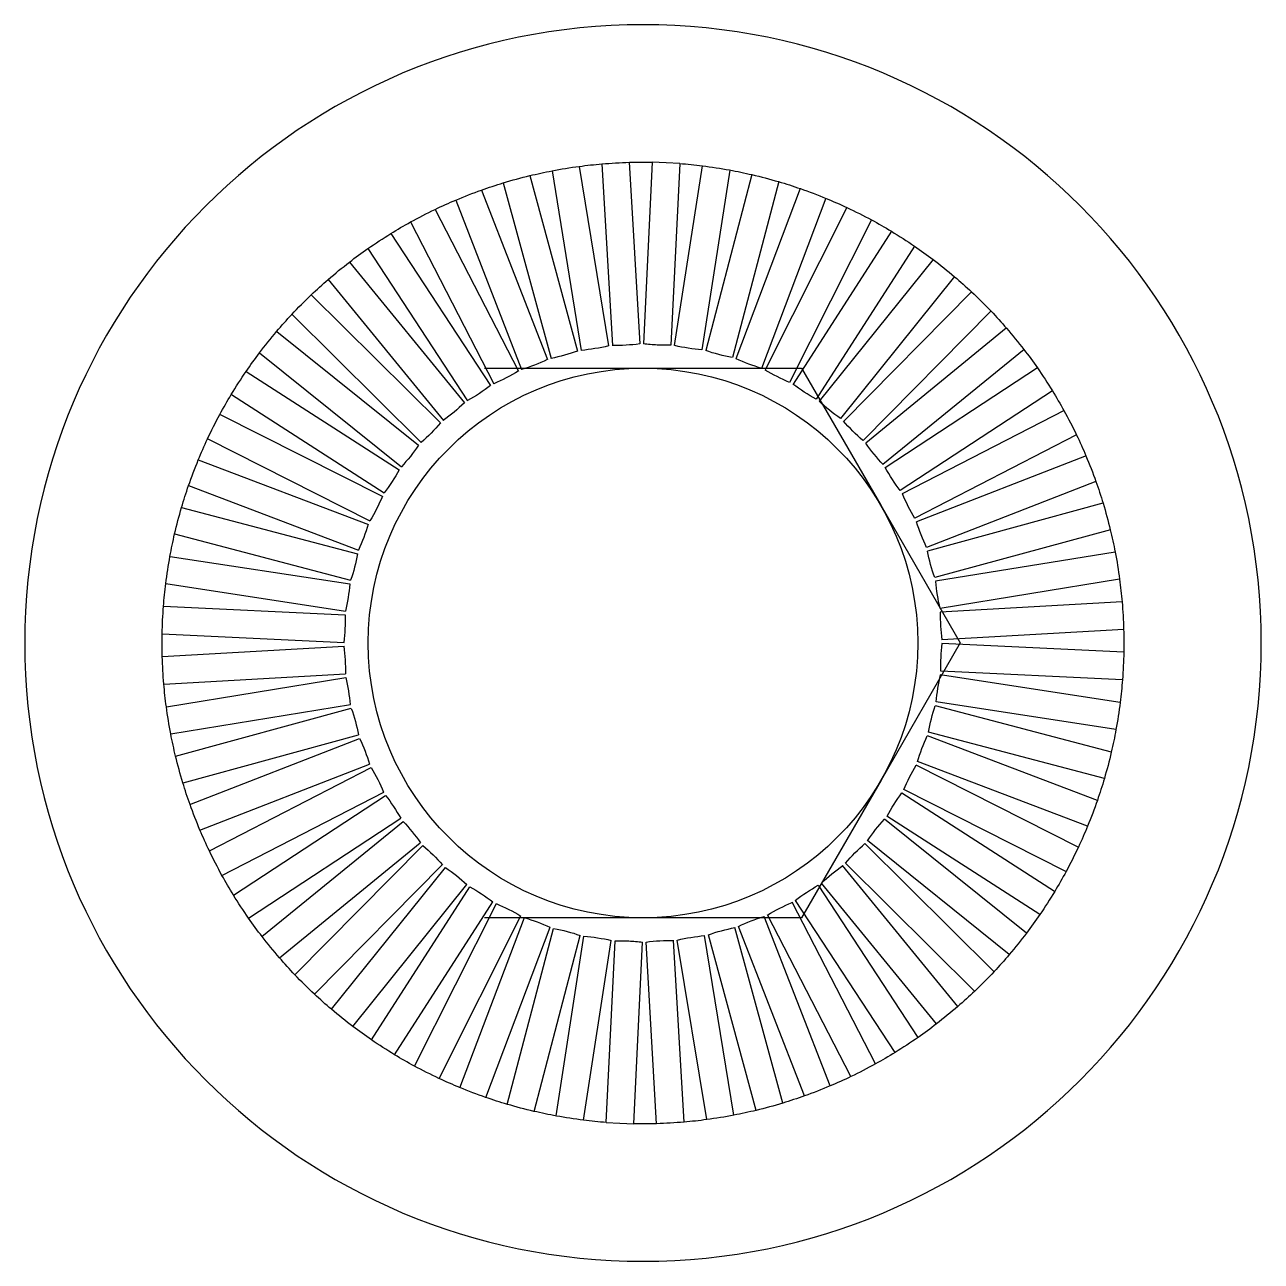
# Model space of a CAD drawing. Extents: x 39751 to 116307, y -36149 to -14965.
# Drawn here: x 56118.48 to 56136.48, y -20653.31 to -20635.31 of the extents above; entities that cross this region are included whole.
import ezdxf

# ---------------------------------------------------------------- set-up
doc = ezdxf.new("R2010")
doc.units = 0
doc.header["$LTSCALE"] = 1500
doc.layers.add('confinea', color=3, linetype='Continuous')

# ---------------------------------------------------------------- blocks, each defined once
blk = doc.blocks.new('A$C152A31FE')
at = {"color": 7, "ltscale": 0.066198}
for p, q in [((297.738, 122.785), (298.141, 120.168)), ((296.031, 122.239), (297.223, 119.874)), ((305.883, 117.161), (303.266, 116.759)), ((305.945, 116.766), (303.328, 116.364)), ((292.055, 115.034), (294.672, 115.437)), ((292.117, 114.639), (294.734, 115.042)), ((301.969, 109.561), (300.777, 111.926)), ((300.262, 109.015), (299.859, 111.632))]:
    blk.add_line(p, q, dxfattribs=at)
at = {"color": 7, "ltscale": 0.066213}
for p, q in [((298.539, 120.229), (298.133, 122.846)), ((299.867, 108.954), (299.461, 111.571))]:
    blk.add_line(p, q, dxfattribs=at)
at = {"color": 7, "ltscale": 0.004991}
for p, q in [((298.465, 122.88), (298.664, 122.892)), ((299.535, 108.921), (299.336, 108.908))]:
    blk.add_line(p, q, dxfattribs=at)
at = {"color": 7, "ltscale": 0.066204}
for p, q in [((298.465, 122.88), (298.594, 120.235)), ((302.672, 121.861), (301.219, 119.647)), ((295.328, 109.94), (296.781, 112.154)), ((299.535, 108.921), (299.406, 111.566))]:
    blk.add_line(p, q, dxfattribs=at)
at = {"color": 7, "ltscale": 0.005081}
for p, q in [((298.664, 122.892), (298.867, 122.899)), ((299.336, 108.908), (299.133, 108.902))]:
    blk.add_line(p, q, dxfattribs=at)
at = {"color": 7, "ltscale": 0.066187}
for p, q in [((298.867, 122.899), (298.992, 120.254)), ((294.777, 121.483), (296.434, 119.418)), ((303.223, 110.317), (301.566, 112.383)), ((299.133, 108.902), (299.008, 111.546))]:
    blk.add_line(p, q, dxfattribs=at)
at = {"color": 7, "ltscale": 0.066199}
for p, q in [((299.199, 122.897), (299.047, 120.254)), ((298.801, 108.903), (298.953, 111.547))]:
    blk.add_line(p, q, dxfattribs=at)
at = {"color": 7, "ltscale": 0.066211}
for p, q in [((299.598, 122.875), (299.445, 120.231)), ((293.039, 119.571), (295.254, 118.118)), ((304.961, 112.23), (302.746, 113.682)), ((298.402, 108.926), (298.555, 111.57))]:
    blk.add_line(p, q, dxfattribs=at)
at = {"color": 7, "ltscale": 0.066209}
for p, q in [((299.93, 122.838), (299.5, 120.225)), ((298.07, 108.962), (298.5, 111.575))]:
    blk.add_line(p, q, dxfattribs=at)
at = {"color": 7, "ltscale": 0.066194}
for p, q in [((300.324, 122.774), (299.898, 120.16)), ((297.676, 109.027), (298.102, 111.64))]:
    blk.add_line(p, q, dxfattribs=at)
at = {"color": 7, "ltscale": 0.066206}
for p, q in [((297.023, 122.616), (297.699, 120.055)), ((305.473, 118.565), (302.996, 117.627)), ((305.617, 118.191), (303.141, 117.253)), ((292.383, 113.609), (294.859, 114.547)), ((292.527, 113.235), (295.004, 114.173)), ((292.527, 113.235), (295.004, 114.173)), ((300.977, 109.184), (300.301, 111.745))]:
    blk.add_line(p, q, dxfattribs=at)
at = {"color": 7, "ltscale": 0.066193}
for p, q in [((297.414, 122.718), (298.086, 120.157)), ((300.586, 109.082), (299.914, 111.643))]:
    blk.add_line(p, q, dxfattribs=at)
at = {"color": 7, "ltscale": 0.06619}
for p, q in [((300.648, 122.703), (299.953, 120.149)), ((297.352, 109.097), (298.047, 111.652))]:
    blk.add_line(p, q, dxfattribs=at)
at = {"color": 7, "ltscale": 0.066216}
for p, q in [((301.035, 122.598), (300.336, 120.043)), ((296.965, 109.202), (297.664, 111.757))]:
    blk.add_line(p, q, dxfattribs=at)
at = {"color": 7, "ltscale": 0.066202}
for p, q in [((296.711, 122.515), (297.648, 120.038)), ((296.336, 122.373), (297.273, 119.897)), ((301.664, 109.427), (300.727, 111.904)), ((301.289, 109.285), (300.352, 111.762))]:
    blk.add_line(p, q, dxfattribs=at)
at = {"color": 7, "ltscale": 0.066207}
for p, q in [((301.352, 122.493), (300.391, 120.026)), ((296.648, 109.307), (297.609, 111.775))]:
    blk.add_line(p, q, dxfattribs=at)
at = {"color": 7, "ltscale": 0.066171}
for p, q in [((301.723, 122.348), (300.766, 119.881)), ((296.277, 109.452), (297.234, 111.92))]:
    blk.add_line(p, q, dxfattribs=at)
at = {"color": 7, "ltscale": 0.066242}
for p, q in [((295.672, 122.059), (296.867, 119.694)), ((302.328, 109.741), (301.133, 112.106))]:
    blk.add_line(p, q, dxfattribs=at)
at = {"color": 7, "ltscale": 0.066225}
for p, q in [((302.027, 122.212), (300.812, 119.858)), ((302.027, 122.212), (300.812, 119.858)), ((292.551, 118.624), (295.02, 117.663)), ((305.449, 113.177), (302.98, 114.137)), ((295.973, 109.589), (297.187, 111.943))]:
    blk.add_line(p, q, dxfattribs=at)
at = {"color": 7, "ltscale": 0.066214}
for p, q in [((295.383, 121.894), (296.816, 119.667)), ((295.047, 121.678), (296.48, 119.45)), ((293.418, 111.678), (295.484, 113.334)), ((302.953, 110.123), (301.52, 112.35)), ((302.617, 109.907), (301.184, 112.134))]:
    blk.add_line(p, q, dxfattribs=at)
at = {"color": 7, "ltscale": 0.06618}
for p, q in [((302.383, 122.029), (301.172, 119.675)), ((295.617, 109.772), (296.828, 112.126)), ((295.617, 109.772), (296.828, 112.126))]:
    blk.add_line(p, q, dxfattribs=at)
at = {"color": 7, "ltscale": 0.066161}
for p, q in [((303.004, 121.641), (301.555, 119.427)), ((294.996, 110.159), (296.445, 112.373))]:
    blk.add_line(p, q, dxfattribs=at)
at = {"color": 7, "ltscale": 0.0662}
for p, q in [((303.273, 121.445), (301.598, 119.394)), ((303.582, 121.191), (301.906, 119.141)), ((294.418, 110.609), (296.094, 112.659)), ((294.727, 110.356), (296.402, 112.406))]:
    blk.add_line(p, q, dxfattribs=at)
at = {"color": 7, "ltscale": 0.066248}
for p, q in [((294.465, 121.233), (296.125, 119.167)), ((303.535, 110.568), (301.875, 112.633))]:
    blk.add_line(p, q, dxfattribs=at)
at = {"color": 7, "ltscale": 0.06612}
for p, q in [((294.219, 121.011), (296.078, 119.13)), ((303.781, 110.789), (301.922, 112.67))]:
    blk.add_line(p, q, dxfattribs=at)
at = {"color": 7, "ltscale": 0.066162}
for p, q in [((303.828, 120.968), (301.949, 119.104)), ((304.109, 120.683), (302.23, 118.82)), ((293.891, 111.117), (295.77, 112.981)), ((294.172, 110.833), (296.051, 112.697))]:
    blk.add_line(p, q, dxfattribs=at)
at = {"color": 7, "ltscale": 0.066188}
for p, q in [((293.934, 120.73), (295.797, 118.849)), ((304.066, 111.071), (302.203, 112.951))]:
    blk.add_line(p, q, dxfattribs=at)
at = {"color": 7, "ltscale": 0.066134}
for p, q in [((293.711, 120.483), (295.758, 118.807)), ((304.289, 111.317), (302.242, 112.993))]:
    blk.add_line(p, q, dxfattribs=at)
at = {"color": 7, "ltscale": 0.066221}
for p, q in [((304.332, 120.435), (302.266, 118.778)), ((304.582, 120.123), (302.516, 118.466)), ((292.406, 118.251), (294.875, 117.291)), ((305.594, 113.55), (303.125, 114.51)), ((293.668, 111.366), (295.734, 113.023))]:
    blk.add_line(p, q, dxfattribs=at)
at = {"color": 7, "ltscale": 0.066285}
for p, q in [((293.453, 120.174), (295.508, 118.498)), ((304.547, 111.627), (302.492, 113.303))]:
    blk.add_line(p, q, dxfattribs=at)
at = {"color": 7, "ltscale": 0.066218}
for p, q in [((293.258, 119.905), (295.473, 118.452)), ((304.742, 111.895), (302.527, 113.348))]:
    blk.add_line(p, q, dxfattribs=at)
at = {"color": 7, "ltscale": 0.057621}
blk.add_line((296.691, 119.9), (295.539, 117.904), dxfattribs=at)
at = {"color": 7, "ltscale": 0.11543}
for p, q in [((301.309, 119.9), (296.691, 119.9)), ((296.691, 111.9), (301.309, 111.9))]:
    blk.add_line(p, q, dxfattribs=at)
at = {"color": 7, "ltscale": 0.066184}
for p, q in [((304.777, 119.853), (302.551, 118.421)), ((304.992, 119.516), (302.766, 118.084)), ((293.008, 112.284), (295.234, 113.716)), ((293.223, 111.948), (295.449, 113.38)), ((293.223, 111.948), (295.449, 113.38))]:
    blk.add_line(p, q, dxfattribs=at)
at = {"color": 7, "ltscale": 0.066235}
for p, q in [((292.871, 119.283), (295.227, 118.07)), ((292.687, 118.928), (295.043, 117.715)), ((305.129, 112.517), (302.773, 113.73))]:
    blk.add_line(p, q, dxfattribs=at)
at = {"color": 7, "ltscale": 0.066078}
for p, q in [((305.156, 119.227), (302.797, 118.035)), ((305.336, 118.87), (302.977, 117.678)), ((292.664, 112.93), (295.023, 114.122)), ((292.844, 112.574), (295.203, 113.765))]:
    blk.add_line(p, q, dxfattribs=at)
at = {"color": 7, "ltscale": 0.066203}
for p, q in [((292.305, 117.935), (294.859, 117.238)), ((292.195, 117.549), (294.75, 116.852)), ((305.805, 114.251), (303.25, 114.949)), ((305.695, 113.866), (303.141, 114.563))]:
    blk.add_line(p, q, dxfattribs=at)
at = {"color": 7, "ltscale": 0.057839}
blk.add_line((295.539, 117.904), (294.383, 115.9), dxfattribs=at)
at = {"color": 7, "ltscale": 0.06624}
for p, q in [((305.719, 117.874), (303.156, 117.2)), ((305.82, 117.487), (303.258, 116.813)), ((292.18, 114.313), (294.742, 114.987)), ((292.281, 113.927), (294.844, 114.6))]:
    blk.add_line(p, q, dxfattribs=at)
at = {"color": 7, "ltscale": 0.06629}
for p, q in [((292.125, 117.223), (294.742, 116.798)), ((305.875, 114.577), (303.258, 115.003))]:
    blk.add_line(p, q, dxfattribs=at)
at = {"color": 7, "ltscale": 0.066195}
for p, q in [((292.062, 116.829), (294.676, 116.403)), ((292.062, 116.829), (294.676, 116.403)), ((305.937, 114.971), (303.324, 115.398))]:
    blk.add_line(p, q, dxfattribs=at)
at = {"color": 7, "ltscale": 0.066318}
for p, q in [((292.023, 116.498), (294.672, 116.347)), ((292, 116.098), (294.648, 115.948)), ((306, 115.702), (303.352, 115.852)), ((305.977, 115.303), (303.328, 115.453))]:
    blk.add_line(p, q, dxfattribs=at)
at = {"color": 7, "ltscale": 0.066189}
for p, q in [((305.98, 116.434), (303.336, 116.308)), ((292.02, 115.366), (294.664, 115.492))]:
    blk.add_line(p, q, dxfattribs=at)
at = {"color": 7, "ltscale": 0.066286}
for p, q in [((306, 116.035), (303.352, 115.908)), ((292, 115.765), (294.648, 115.892))]:
    blk.add_line(p, q, dxfattribs=at)
at = {"color": 7, "ltscale": 0.057572}
blk.add_line((294.383, 115.9), (295.531, 113.904), dxfattribs=at)
at = {"color": 7, "ltscale": 0.066229}
blk.add_line((305.312, 112.873), (302.957, 114.086), dxfattribs=at)
at = {"color": 7, "ltscale": 0.057888}
blk.add_line((295.531, 113.904), (296.691, 111.9), dxfattribs=at)
at = {"color": 7}
blk.add_circle((299, 115.9), 9, dxfattribs=at)
for centre, radius, start, end in [((299, 115.9), 7, 100.3771, 103.1026), ((299, 115.9), 7, 97.1026, 100.3771), ((299, 115.9), 7, 94.3771, 97.1026), ((299, 115.9), 7, 88.3771, 91.1026), ((299, 115.9), 7, 85.1026, 88.3771), ((299, 115.9), 7, 82.3771, 85.1026), ((299, 115.9), 7, 79.1026, 82.3771), ((299, 115.9), 7, 76.3771, 79.1026), ((299, 115.9), 7, 106.3771, 109.1026), ((299, 115.9), 7, 103.1026, 106.3771), ((299, 115.9), 7, 73.1026, 76.3771), ((299, 115.9), 7, 70.3771, 73.1026), ((299, 115.9), 7, 109.1026, 112.3771), ((299, 115.9), 7, 67.1026, 70.3771), ((299, 115.9), 7, 115.1026, 118.3771), ((299, 115.9), 7, 112.3771, 115.1026), ((299, 115.9), 7, 64.3771, 67.1026), ((299, 115.9), 7, 118.3771, 121.1026), ((299, 115.9), 7, 61.1026, 64.3771), ((299, 115.9), 7, 121.1026, 124.3771), ((299, 115.9), 7, 58.3771, 61.1026), ((299, 115.9), 7, 55.1026, 58.3771), ((299, 115.9), 7, 124.3771, 127.1026), ((299, 115.9), 7, 52.3771, 55.1026), ((299, 115.9), 7, 127.1026, 130.3771), ((299, 115.9), 7, 49.1026, 52.3771), ((299, 115.9), 7, 130.3771, 133.1026), ((299, 115.9), 7, 46.3771, 49.1026), ((299, 115.9), 7, 133.1026, 136.3771), ((299, 115.9), 7, 43.1026, 46.3771), ((299, 115.9), 7, 136.3771, 139.1026), ((299, 115.9), 7, 40.3771, 43.1026), ((299, 115.9), 7, 139.1026, 142.3771), ((299, 115.9), 7, 37.1026, 40.3771), ((298.656, 123.103), 2.869, 272.7418, 276.739), ((299.41, 123.101), 2.871, 262.7447, 270.735), ((299, 115.9), 7, 142.3771, 145.1026), ((297.16, 122.893), 2.889, 280.7703, 288.7093), ((297.902, 123.04), 2.882, 274.7603, 282.7194), ((298.656, 123.103), 2.869, 268.7407, 272.7379), ((300.16, 123.015), 2.867, 256.7396, 264.7401), ((300.898, 122.855), 2.867, 250.7393, 258.7404), ((299, 115.9), 7, 34.3771, 37.1026), ((299, 115.9), 7, 145.1026, 148.3771), ((299, 115.9), 4, 0, 180), ((299, 115.9), 4, 90, 180), ((296.437, 122.663), 2.889, 286.7703, 294.7093), ((299, 115.9), 4, 0, 90), ((301.625, 122.639), 2.889, 244.7703, 252.7093), ((295.758, 122.337), 2.866, 292.7379, 300.7414), ((302.301, 122.305), 2.863, 238.7332, 246.7456), ((299, 115.9), 7, 31.1026, 34.3771), ((299, 115.9), 7, 148.3771, 151.1026), ((295.09, 121.983), 2.889, 298.7703, 306.7093), ((302.953, 121.928), 2.866, 232.7382, 240.7421), ((294.492, 121.522), 2.865, 304.7367, 312.7424), ((303.578, 121.499), 2.889, 226.7703, 234.7093), ((299, 115.9), 7, 28.3771, 31.1026), ((299, 115.9), 7, 151.1026, 154.3771), ((299, 115.9), 7, 25.1026, 28.3771), ((293.93, 121.019), 2.864, 310.7352, 318.7435), ((304.117, 120.972), 2.864, 220.7352, 228.7435), ((299, 115.9), 7, 154.3771, 157.1026), ((293.398, 120.476), 2.889, 316.7703, 324.7093), ((299, 115.9), 7, 22.3771, 25.1026), ((299, 115.9), 7, 157.1026, 160.3771), ((304.621, 120.41), 2.865, 214.7367, 222.7423), ((292.973, 119.853), 2.866, 322.7382, 330.7421), ((299, 115.9), 7, 19.1026, 22.3771), ((305.082, 119.811), 2.889, 208.7703, 216.7093), ((299, 115.9), 7, 160.3771, 163.1026), ((299, 115.9), 7, 16.3771, 19.1026), ((299, 115.9), 7, 163.1026, 166.3771), ((292.57, 119.212), 2.889, 328.7703, 336.7093), ((305.437, 119.143), 2.866, 202.738, 210.7414), ((299, 115.9), 7, 13.1026, 16.3771), ((299, 115.9), 7, 166.3771, 169.1026), ((292.281, 118.514), 2.866, 334.7383, 342.7417), ((305.766, 118.461), 2.889, 196.7703, 204.7093), ((299, 115.9), 7, 10.3771, 13.1026), ((299, 115.9), 7, 169.1026, 172.3771), ((292.047, 117.798), 2.867, 340.7393, 348.7404), ((305.992, 117.74), 2.889, 190.7703, 198.7093), ((299, 115.9), 7, 7.1026, 10.3771), ((299, 115.9), 7, 172.3771, 175.1026), ((291.883, 117.06), 2.868, 346.7411, 354.7386), ((306.141, 116.998), 2.882, 184.7603, 192.7194), ((299, 115.9), 7, 4.3771, 7.1026), ((299, 115.9), 7, 175.1026, 178.3771), ((291.797, 116.31), 2.871, 352.7447, 0.735), ((306.203, 116.245), 2.867, 178.7396, 186.7401), ((299, 115.9), 7, 1.1026, 4.3771), ((299, 115.9), 7, 178.3771, 181.1026), ((299, 115.9), 7, 358.3771, 1.1026), ((299, 115.9), 7, 181.1026, 184.3771), ((291.797, 115.555), 2.867, 358.7396, 6.7401), ((299, 115.9), 4, 180, 0), ((306.203, 115.49), 2.871, 172.7447, 180.735), ((299, 115.9), 7, 355.1026, 358.3771), ((291.859, 114.803), 2.882, 4.7603, 12.7194), ((306.117, 114.74), 2.867, 166.7396, 174.7401), ((299, 115.9), 7, 184.3771, 187.1026), ((299, 115.9), 7, 352.3771, 355.1026), ((299, 115.9), 7, 187.1026, 190.3771), ((292.008, 114.06), 2.889, 10.7703, 18.7093), ((305.953, 114.003), 2.867, 160.7393, 168.7404), ((299, 115.9), 7, 349.1026, 352.3771), ((299, 115.9), 7, 190.3771, 193.1026), ((292.238, 113.34), 2.888, 16.7694, 24.7102), ((305.738, 113.278), 2.889, 154.7703, 162.7093), ((299, 115.9), 7, 346.3771, 349.1026), ((299, 115.9), 7, 193.1026, 196.3771), ((292.539, 112.647), 2.889, 22.7703, 30.7093), ((299, 115.9), 7, 343.1026, 346.3771), ((305.406, 112.599), 2.864, 148.7352, 156.7436), ((299, 115.9), 7, 196.3771, 199.1026), ((299, 115.9), 7, 340.3771, 343.1026), ((299, 115.9), 7, 199.1026, 202.3771), ((292.937, 112.004), 2.863, 28.734, 36.7465), ((305.027, 111.947), 2.866, 142.7382, 150.7421), ((299, 115.9), 7, 337.1026, 340.3771), ((299, 115.9), 7, 202.3771, 205.1026), ((293.379, 111.39), 2.865, 34.7367, 42.7424), ((304.578, 111.339), 2.865, 136.7372, 144.7431), ((299, 115.9), 7, 334.3771, 337.1026), ((299, 115.9), 7, 205.1026, 208.3771), ((293.863, 110.81), 2.889, 40.7703, 48.7093), ((304.09, 110.764), 2.889, 130.7703, 138.7093), ((299, 115.9), 7, 331.1026, 334.3771), ((299, 115.9), 7, 208.3771, 211.1026), ((294.437, 110.32), 2.865, 46.7372, 54.7431), ((303.508, 110.279), 2.865, 124.7367, 132.7424), ((299, 115.9), 7, 328.3771, 331.1026), ((295.047, 109.873), 2.866, 52.7382, 60.7421), ((302.898, 109.839), 2.864, 118.7361, 126.7444), ((299, 115.9), 7, 211.1026, 214.3771), ((299, 115.9), 7, 325.1026, 328.3771), ((295.687, 109.472), 2.888, 58.7694, 66.7102), ((302.254, 109.442), 2.889, 112.7703, 120.7093), ((299, 115.9), 7, 214.3771, 217.1026), ((296.387, 109.183), 2.866, 64.7382, 72.7418), ((301.562, 109.137), 2.889, 106.7703, 114.7093), ((299, 115.9), 7, 322.3771, 325.1026), ((299, 115.9), 7, 217.1026, 220.3771), ((297.102, 108.946), 2.867, 70.7393, 78.7404), ((297.84, 108.785), 2.867, 76.7396, 84.7401), ((300.098, 108.76), 2.882, 94.7603, 102.7194), ((300.84, 108.907), 2.889, 100.7703, 108.7093), ((299, 115.9), 7, 319.1026, 322.3771), ((298.59, 108.699), 2.871, 82.7447, 90.735), ((299.344, 108.697), 2.869, 92.7418, 96.739), ((299.344, 108.697), 2.869, 88.7407, 92.7379), ((299, 115.9), 7, 220.3771, 223.1026), ((299, 115.9), 7, 316.3771, 319.1026), ((299, 115.9), 7, 223.1026, 226.3771), ((299, 115.9), 7, 313.1026, 316.3771), ((299, 115.9), 7, 226.3771, 229.1026), ((299, 115.9), 7, 310.3771, 313.1026), ((299, 115.9), 7, 229.1026, 232.3771), ((299, 115.9), 7, 307.1026, 310.3771), ((299, 115.9), 7, 232.3771, 235.1026), ((299, 115.9), 7, 304.3771, 307.1026), ((299, 115.9), 7, 235.1026, 238.3771), ((299, 115.9), 7, 301.1026, 304.3771), ((299, 115.9), 7, 238.3771, 241.1026), ((299, 115.9), 7, 298.3771, 301.1026), ((299, 115.9), 7, 241.1026, 244.3771), ((299, 115.9), 7, 295.1026, 298.3771), ((299, 115.9), 7, 244.3771, 247.1026), ((299, 115.9), 7, 247.1026, 250.3771), ((299, 115.9), 7, 292.3771, 295.1026), ((299, 115.9), 7, 250.3771, 253.1026), ((299, 115.9), 7, 286.3771, 289.1026), ((299, 115.9), 7, 289.1026, 292.3771), ((299, 115.9), 7, 253.1026, 256.3771), ((299, 115.9), 7, 256.3771, 259.1026), ((299, 115.9), 7, 280.3771, 283.1026), ((299, 115.9), 7, 283.1026, 286.3771), ((299, 115.9), 7, 259.1026, 262.3771), ((299, 115.9), 7, 262.3771, 265.1026), ((299, 115.9), 7, 265.1026, 268.3771), ((299, 115.9), 7, 268.3771, 271.1026), ((299, 115.9), 7, 274.3771, 277.1026), ((299, 115.9), 7, 277.1026, 280.3771)]:
    blk.add_arc(centre, radius, start, end, dxfattribs=at)

msp = doc.modelspace()

# ---------------------------------------------------------------- block references
at = {"layer": 'confinea', "color": 4, "xscale": -1}
msp.add_blockref('A$C152A31FE', (56426.483, -20760.205), dxfattribs=at)

doc.saveas('drawing.dxf')
